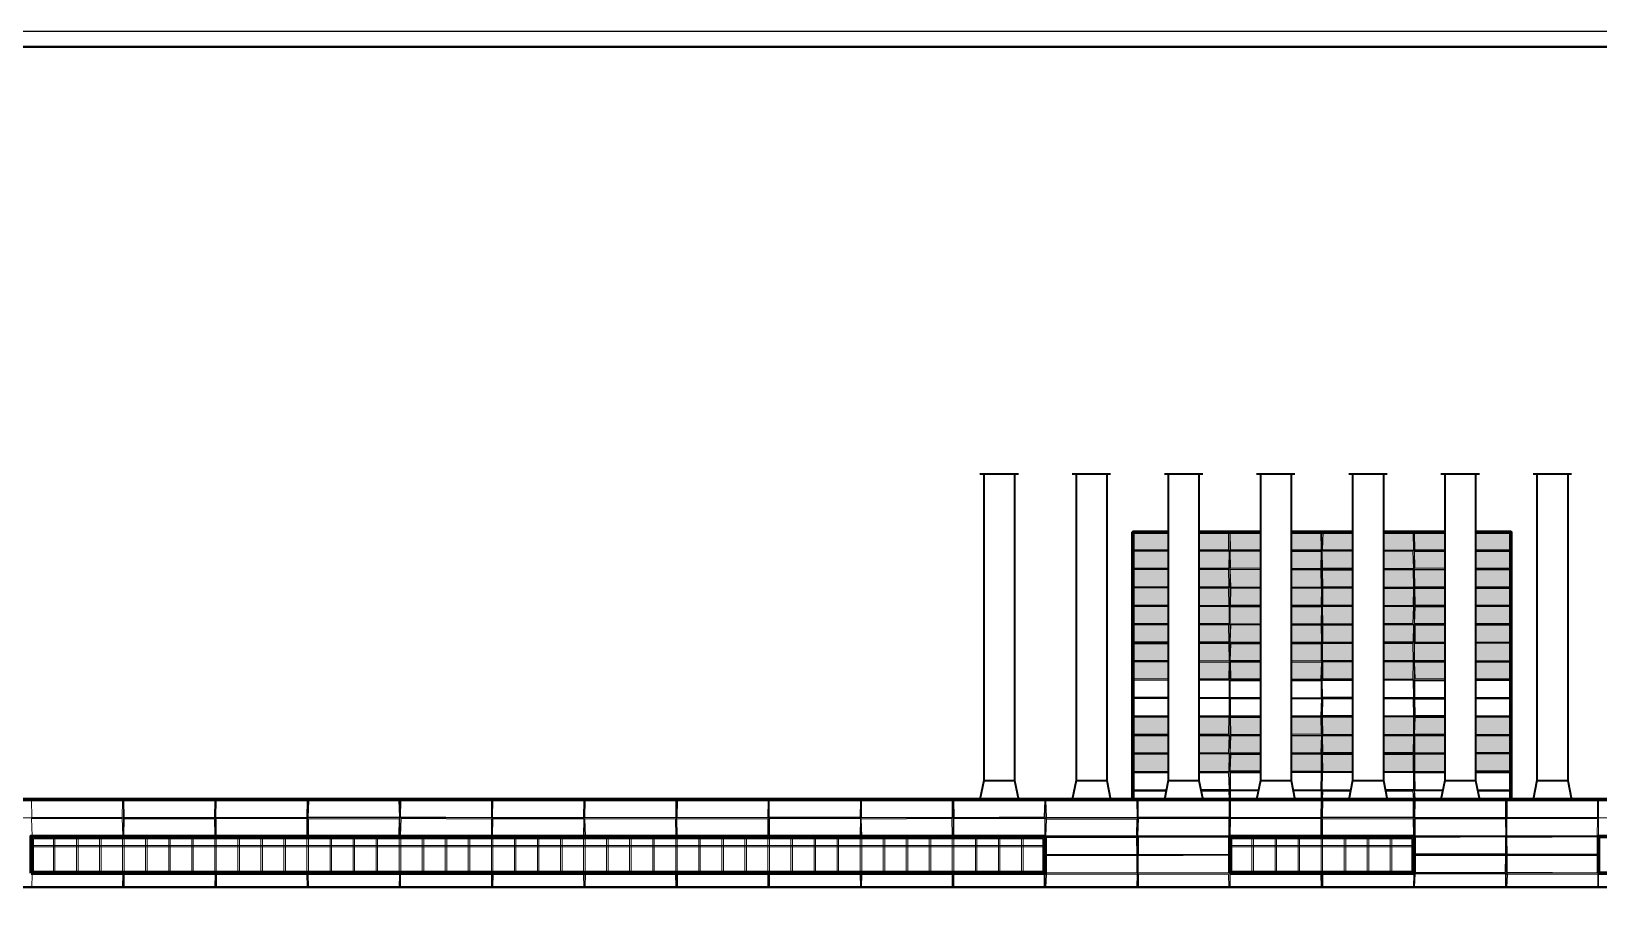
# Model space of a CAD drawing. Extents: x -50000 to 1632000, y -47600 to 308800.
# Drawn here: x 1024013 to 1126013, y 252350 to 308800 of the extents above; entities that cross this region are included whole.
import ezdxf

# ---------------------------------------------------------------- set-up
doc = ezdxf.new("R2010")
doc.units = 0
doc.header["$MEASUREMENT"] = 0
doc.layers.get('Defpoints').update_dxf_attribs({"color": 6})
doc.layers.add('1', color=7, linetype='Continuous')

msp = doc.modelspace()

# ---------------------------------------------------------------- hatches: boundary and pattern name
at = {"layer": '1', "linetype": 'Continuous'}
h = msp.add_hatch(color=251, dxfattribs=at)
h.dxf.hatch_style = 1
h.paths.add_polyline_path([(1098000, 276153.4), (1095753.1, 276159.1), (1095760.9, 275043.1), (1098000, 275050.5)])
h.paths.add_polyline_path([(1098000, 274971.3), (1095725.5, 274970.7), (1095772, 273862), (1098000, 273865.2)])
h.paths.add_polyline_path([(1098000, 273766.5), (1095755.8, 273767.1), (1095762.7, 272653.8), (1098000, 272652.1)])
h.paths.add_polyline_path([(1098000, 272564.9), (1095756.6, 272574.7), (1095738.3, 271449.1), (1098000, 271443)])
h.paths.add_polyline_path([(1098000, 271360.8), (1095753.5, 271354.2), (1095773.5, 270269.5), (1098000, 270267.6)])
h.paths.add_polyline_path([(1098000, 270172), (1095771, 270173.2), (1095758.9, 269055.5), (1098000, 269058.8)])
h.paths.add_polyline_path([(1098000, 268937.3), (1095741.1, 268931.6), (1095772.7, 267865.2), (1098000, 267855.1)])
h.paths.add_polyline_path([(1098000, 267753.9), (1095737.9, 267768), (1095762.6, 266670), (1098000, 266662.2)])
h.paths.add_polyline_path([(1098000, 264152.8), (1095746.6, 264145.9), (1095772.2, 263059.2), (1098000, 263056.1)])
h.paths.add_polyline_path([(1098000, 262956), (1095752.8, 262955.6), (1095773.7, 261847.3), (1098000, 261843.1)])
h.paths.add_polyline_path([(1098000, 261756.6), (1095754, 261749.1), (1095757.2, 260630.3), (1098000, 260633.8)])
h.paths.add_polyline_path([(1101929, 276143.4), (1100000, 276148.3), (1100000, 275057.2), (1101926.7, 275063.6)])
h.paths.add_polyline_path([(1101973.8, 274972.2), (1100000, 274971.8), (1100000, 273868), (1101945.8, 273870.8)])
h.paths.add_polyline_path([(1101929.6, 273765.4), (1100000, 273765.9), (1100000, 272650.5), (1101949, 272649)])
h.paths.add_polyline_path([(1101928.6, 272547.7), (1100000, 272556.1), (1100000, 271437.5), (1101943.1, 271432.2)])
h.paths.add_polyline_path([(1101963.9, 271372.6), (1100000, 271366.8), (1100000, 270265.8), (1101958.4, 270264.1)])
h.paths.add_polyline_path([(1101928.7, 270169.9), (1100000, 270171), (1100000, 269061.7), (1101937.5, 269064.5)])
h.paths.add_polyline_path([(1101934.6, 268947.3), (1100000, 268942.4), (1100000, 267846), (1101966.1, 267837)])
h.paths.add_polyline_path([(1101972.3, 267729.2), (1100000, 267741.5), (1100000, 266655.1), (1101939.4, 266648.3)])
h.paths.add_polyline_path([(1101954.5, 264164.8), (1100000, 264158.9), (1100000, 263053.2), (1101925.4, 263050.5)])
h.paths.add_polyline_path([(1101974.8, 262956.7), (1100000, 262956.4), (1100000, 261839.4), (1101928.2, 261835.8)])
h.paths.add_polyline_path([(1101968.3, 261769.9), (1100000, 261763.3), (1100000, 260636.9), (1101952.5, 260640)])
h.paths.add_polyline_path([(1104000, 276165.1), (1102037.8, 276162.3), (1102052.9, 275043), (1104000, 275050.8)])
h.paths.add_polyline_path([(1104000, 274957.5), (1102028.3, 274959.2), (1102058.6, 273873.2), (1104000, 273860.8)])
h.paths.add_polyline_path([(1104000, 273763), (1102040.7, 273769.3), (1102067.5, 272629.4), (1104000, 272629.6)])
h.paths.add_polyline_path([(1104000, 272553.1), (1102070.2, 272553.8), (1102053.6, 271457.9), (1104000, 271460.2)])
h.paths.add_polyline_path([(1104000, 271340.4), (1102037.4, 271339.8), (1102040.6, 270272.2), (1104000, 270261.3)])
h.paths.add_polyline_path([(1104000, 270158.7), (1102072.3, 270167.8), (1102027.6, 269036.7), (1104000, 269036.6)])
h.paths.add_polyline_path([(1104000, 268932.4), (1102066.7, 268935), (1102034.5, 267857.2), (1104000, 267849.5)])
h.paths.add_polyline_path([(1104000, 267734.8), (1102059.2, 267736.7), (1102069, 266663.5), (1104000, 266652.5)])
h.paths.add_polyline_path([(1104000, 264147.5), (1102052.9, 264138.4), (1102072.6, 263034), (1104000, 263044.8)])
h.paths.add_polyline_path([(1104000, 262943.3), (1102066.3, 262936), (1102028.1, 261839.6), (1104000, 261841.5)])
h.paths.add_polyline_path([(1104000, 261737.5), (1102070.2, 261726), (1102025.8, 260666.1), (1104000, 260663.4)])
h.paths.add_polyline_path([(1107931.6, 276170.8), (1106000, 276168), (1106000, 275058.9), (1107947.3, 275066.7)])
h.paths.add_polyline_path([(1107964.5, 274954.1), (1106000, 274955.8), (1106000, 273847.9), (1107929.2, 273835.6)])
h.paths.add_polyline_path([(1107940.3, 273750.4), (1106000, 273756.6), (1106000, 272629.8), (1107962.9, 272630)])
h.paths.add_polyline_path([(1107967.6, 272551.6), (1106000, 272552.3), (1106000, 271462.6), (1107943.2, 271465)])
h.paths.add_polyline_path([(1107966.7, 271341.7), (1106000, 271341.1), (1106000, 270250.1), (1107953.3, 270239.3)])
h.paths.add_polyline_path([(1107959.3, 270140.2), (1106000, 270149.4), (1106000, 269036.5), (1107972.2, 269036.4)])
h.paths.add_polyline_path([(1107956.1, 268927.2), (1106000, 268929.8), (1106000, 267841.7), (1107960.3, 267834.1)])
h.paths.add_polyline_path([(1107970.9, 267730.8), (1106000, 267732.8), (1106000, 266641.1), (1107928.4, 266630.2)])
h.paths.add_polyline_path([(1107940.2, 264165.9), (1106000, 264156.8), (1106000, 263056.1), (1107956.5, 263067.1)])
h.paths.add_polyline_path([(1107965.1, 262958.2), (1106000, 262950.8), (1106000, 261843.4), (1107926.5, 261845.3)])
h.paths.add_polyline_path([(1107949.1, 261761.2), (1106000, 261749.5), (1106000, 260660.7), (1107950.5, 260658)])
h.paths.add_polyline_path([(1110000, 276165.9), (1108074.5, 276172.1), (1108029.8, 275054.8), (1110000, 275050.3)])
h.paths.add_polyline_path([(1110000, 274944.1), (1108028.3, 274930.3), (1108040, 273869.2), (1110000, 273859.3)])
h.paths.add_polyline_path([(1110000, 273739), (1108046.6, 273728.4), (1108058.3, 272644.8), (1110000, 272641.3)])
h.paths.add_polyline_path([(1110000, 272545.7), (1108066.2, 272550.8), (1108071.3, 271472.3), (1110000, 271461.3)])
h.paths.add_polyline_path([(1110000, 271363.7), (1108029.8, 271371.7), (1108065.9, 270237.3), (1110000, 270242.8)])
h.paths.add_polyline_path([(1110000, 270146.4), (1108058.4, 270137), (1108062, 269052.9), (1110000, 269055.3)])
h.paths.add_polyline_path([(1110000, 268965.9), (1108050.4, 268967.3), (1108043.3, 267861.8), (1110000, 267860.8)])
h.paths.add_polyline_path([(1110000, 267758.4), (1108071.3, 267758.8), (1108059.8, 266663.8), (1110000, 266651.8)])
h.paths.add_polyline_path([(1110000, 264158.5), (1108051.4, 264150.9), (1108059.9, 263042.1), (1110000, 263040.9)])
h.paths.add_polyline_path([(1110000, 262952), (1108034.4, 262957.3), (1108071.3, 261869.2), (1110000, 261870.4)])
h.paths.add_polyline_path([(1110000, 261740.2), (1108039.7, 261741.2), (1108062.7, 260626.9), (1110000, 260626.8)])
h.paths.add_polyline_path([(1113943.8, 276153.1), (1112000, 276159.4), (1112000, 275045.8), (1113964.5, 275041.3)])
h.paths.add_polyline_path([(1113925.2, 274971.6), (1112000, 274958.1), (1112000, 273849.2), (1113954.1, 273839.4)])
h.paths.add_polyline_path([(1113942.7, 273760.5), (1112000, 273749.9), (1112000, 272637.7), (1113966.9, 272634.1)])
h.paths.add_polyline_path([(1113973.4, 272535), (1112000, 272540.3), (1112000, 271449.9), (1113937.2, 271438.8)])
h.paths.add_polyline_path([(1113963.1, 271347.4), (1112000, 271355.5), (1112000, 270248.5), (1113929.6, 270254.1)])
h.paths.add_polyline_path([(1113964.9, 270165.7), (1112000, 270156.2), (1112000, 269057.9), (1113931.7, 269060.3)])
h.paths.add_polyline_path([(1113927.4, 268963), (1112000, 268964.4), (1112000, 267859.8), (1113930.8, 267858.8)])
h.paths.add_polyline_path([(1113943.5, 267757.5), (1112000, 267758), (1112000, 266639.5), (1113928.1, 266627.6)])
h.paths.add_polyline_path([(1113959.3, 264174.1), (1112000, 264166.4), (1112000, 263039.7), (1113967.1, 263038.5)])
h.paths.add_polyline_path([(1113961.1, 262941.2), (1112000, 262946.5), (1112000, 261871.6), (1113937.5, 261872.9)])
h.paths.add_polyline_path([(1113944.9, 261738.2), (1112000, 261739.2), (1112000, 260626.6), (1113932.2, 260626.4)])
h.paths.add_polyline_path([(1116000, 276145.9), (1114026, 276142), (1114044.9, 275046.1), (1116000, 275050.9)])
h.paths.add_polyline_path([(1116000, 274950.1), (1114027.6, 274955.1), (1114057.9, 273874.7), (1116000, 273868.4)])
h.paths.add_polyline_path([(1116000, 273752), (1114037.9, 273749.5), (1114054.6, 272647.9), (1116000, 272649.7)])
h.paths.add_polyline_path([(1116000, 272539.5), (1114056.9, 272543), (1114070.9, 271463.7), (1116000, 271457)])
h.paths.add_polyline_path([(1116000, 271350), (1114063.3, 271345.8), (1114025.5, 270256.5), (1116000, 270256.5)])
h.paths.add_polyline_path([(1116000, 270142.8), (1114070.8, 270135.5), (1114069.2, 269038.9), (1116000, 269042.9)])
h.paths.add_polyline_path([(1116000, 268964.7), (1114031.7, 268960.8), (1114026.9, 267869.7), (1116000, 267855.6)])
h.paths.add_polyline_path([(1116000, 267739.8), (1114033.1, 267733.9), (1114063.2, 266669.1), (1116000, 266665.2)])
h.paths.add_polyline_path([(1116000, 264137.4), (1114071.9, 264130.7), (1114033.2, 263059.6), (1116000, 263049.9)])
h.paths.add_polyline_path([(1116000, 262941.1), (1114046.8, 262942.7), (1114041.5, 261835.6), (1116000, 261846.2)])
h.paths.add_polyline_path([(1116000, 261746.8), (1114057.1, 261734.6), (1114041.5, 260633.2), (1116000, 260646.2)])
h.paths.add_polyline_path([(1120271.1, 276154.3), (1118000, 276149.8), (1118000, 275055.9), (1120228.5, 275061.4)])
h.paths.add_polyline_path([(1120273, 274939.1), (1118000, 274944.9), (1118000, 273861.8), (1120225.8, 273854.5)])
h.paths.add_polyline_path([(1120241.7, 273757.4), (1118000, 273754.5), (1118000, 272651.5), (1120253.5, 272653.6)])
h.paths.add_polyline_path([(1120265.4, 272531.6), (1118000, 272535.8), (1118000, 271450), (1120241.8, 271442.2)])
h.paths.add_polyline_path([(1120242.2, 271359.2), (1118000, 271354.3), (1118000, 270256.4), (1120274.9, 270256.4)])
h.paths.add_polyline_path([(1120262.1, 270158.9), (1118000, 270150.3), (1118000, 269047), (1120257, 269051.7)])
h.paths.add_polyline_path([(1120241.3, 268973), (1118000, 268968.6), (1118000, 267841.4), (1120260.7, 267825.3)])
h.paths.add_polyline_path([(1120227.9, 267752.6), (1118000, 267745.8), (1118000, 266661.3), (1120258.5, 266656.8)])
h.paths.add_polyline_path([(1120229.8, 264152.3), (1118000, 264144.5), (1118000, 263040), (1120272.4, 263028.8)])
h.paths.add_polyline_path([(1120240.4, 262937.8), (1118000, 262939.6), (1118000, 261857.1), (1120237.7, 261869.2)])
h.paths.add_polyline_path([(1120248.5, 261773.5), (1118000, 261759.4), (1118000, 260659.5), (1120252, 260674.5)])

# ---------------------------------------------------------------- linework, layer by layer
at = {"layer": '1', "linetype": 'Continuous', "lineweight": 35}
for p, q in [((1085750, 280000), (1088250, 280000)), ((1086000, 279999.9), (1086000, 260050)), ((1088000, 279999.9), (1088000, 260050)), ((1091750, 280000), (1094250, 280000)), ((1092000, 279999.9), (1092000, 260050)), ((1094000, 279999.9), (1094000, 260050)), ((1097750, 280000), (1100250, 280000)), ((1098000, 279999.9), (1098000, 260050)), ((1100000, 279999.9), (1100000, 260050)), ((1103750, 280000), (1106250, 280000)), ((1104000, 279999.9), (1104000, 260050)), ((1106000, 279999.9), (1106000, 260050)), ((1109750, 280000), (1112250, 280000)), ((1110000, 279999.9), (1110000, 260050)), ((1112000, 279999.9), (1112000, 260050)), ((1115750, 280000), (1118250, 280000)), ((1116000, 279999.9), (1116000, 260050)), ((1118000, 279999.9), (1118000, 260050)), ((1121750, 280000), (1124250, 280000)), ((1122000, 279999.9), (1122000, 260050)), ((1124000, 279999.9), (1124000, 260050)), ((1086000, 260050), (1085750.1, 258800.1)), ((1088000, 260050), (1088249.9, 258800.1)), ((1092000, 260050), (1091750.1, 258800.1)), ((1094000, 260050), (1094249.9, 258800.1)), ((1098000, 260050), (1097750.1, 258800.1)), ((1100000, 260050), (1100249.9, 258800.1)), ((1104000, 260050), (1103750.1, 258800.1)), ((1106000, 260050), (1106249.9, 258800.1)), ((1110000, 260050), (1109750.1, 258800.1)), ((1112000, 260050), (1112249.9, 258800.1)), ((1116000, 260050), (1115750.1, 258800.1)), ((1118000, 260050), (1118249.9, 258800.1)), ((1122000, 260050), (1121750.1, 258800.1)), ((1124000, 260050), (1124249.9, 258800.1))]:
    msp.add_line(p, q, dxfattribs=at)
at = {"layer": '1', "color": 8, "linetype": 'Continuous', "lineweight": 13}
for p, q in [((1095700, 276200), (1095700, 258800)), ((1102000, 276200), (1102000, 256400)), ((1108000, 276200), (1108000, 256400)), ((1114000, 276200), (1114000, 256400)), ((1120300, 259400), (1120300, 276200)), ((1098000, 275000), (1095700, 275000)), ((1104000, 275000), (1100000, 275000)), ((1110000, 275000), (1106000, 275000)), ((1116000, 275000), (1112000, 275000)), ((1120300, 275000), (1118000, 275000)), ((1098000, 273800), (1095700, 273800)), ((1104000, 273800), (1100000, 273800)), ((1110000, 273800), (1106000, 273800)), ((1116000, 273800), (1112000, 273800)), ((1120300, 273800), (1118000, 273800)), ((1098000, 272600), (1095700, 272600)), ((1104000, 272600), (1100000, 272600)), ((1110000, 272600), (1106000, 272600)), ((1116000, 272600), (1112000, 272600)), ((1120300, 272600), (1118000, 272600)), ((1098000, 271400), (1095700, 271400)), ((1104000, 271400), (1100000, 271400)), ((1110000, 271400), (1106000, 271400)), ((1116000, 271400), (1112000, 271400)), ((1120300, 271400), (1118000, 271400)), ((1098000, 270200), (1095700, 270200)), ((1104000, 270200), (1100000, 270200)), ((1110000, 270200), (1106000, 270200)), ((1116000, 270200), (1112000, 270200)), ((1120300, 270200), (1118000, 270200)), ((1098000, 269000), (1095700, 269000)), ((1104000, 269000), (1100000, 269000)), ((1110000, 269000), (1106000, 269000)), ((1116000, 269000), (1112000, 269000)), ((1120300, 269000), (1118000, 269000)), ((1098000, 267800), (1095700, 267800)), ((1104000, 267800), (1100000, 267800)), ((1110000, 267800), (1106000, 267800)), ((1116000, 267800), (1112000, 267800)), ((1120300, 267800), (1118000, 267800)), ((1098000, 266600), (1095700, 266600)), ((1104000, 266600), (1100000, 266600)), ((1110000, 266600), (1106000, 266600)), ((1116000, 266600), (1112000, 266600)), ((1120300, 266600), (1118000, 266600)), ((1098000, 265400), (1095700, 265400)), ((1104000, 265400), (1100000, 265400)), ((1110000, 265400), (1106000, 265400)), ((1116000, 265400), (1112000, 265400)), ((1120300, 265400), (1118000, 265400)), ((1098000, 264200), (1095700, 264200)), ((1104000, 264200), (1100000, 264200)), ((1110000, 264200), (1106000, 264200)), ((1116000, 264200), (1112000, 264200)), ((1120300, 264200), (1118000, 264200)), ((1098000, 263000), (1095700, 263000)), ((1104000, 263000), (1100000, 263000)), ((1110000, 263000), (1106000, 263000)), ((1116000, 263000), (1112000, 263000)), ((1120300, 263000), (1118000, 263000)), ((1098000, 261800), (1095700, 261800)), ((1104000, 261800), (1100000, 261800)), ((1110000, 261800), (1106000, 261800)), ((1116000, 261800), (1112000, 261800)), ((1120300, 261800), (1118000, 261800)), ((1098000, 260600), (1095700, 260600)), ((1104000, 260600), (1100000, 260600)), ((1110000, 260600), (1106000, 260600)), ((1116000, 260600), (1112000, 260600)), ((1120300, 260600), (1118000, 260600)), ((1097870, 259400), (1095700, 259400)), ((1103870, 259400), (1100130, 259400)), ((1109870, 259400), (1106130, 259400)), ((1115870, 259400), (1112130, 259400)), ((1120300, 259400), (1118130, 259400)), ((1240300, 258800), (838000, 258800)), ((1030000, 258800), (1030000, 256400)), ((1036000, 258800), (1036000, 256400)), ((1042000, 258800), (1042000, 256400)), ((1048000, 258800), (1048000, 256400)), ((1054000, 258800), (1054000, 256400)), ((1060000, 258800), (1060000, 256400)), ((1066000, 258800), (1066000, 256400)), ((1072000, 258800), (1072000, 256400)), ((1078000, 258800), (1078000, 256400)), ((1084000, 258800), (1084000, 256400)), ((1090000, 258800), (1090000, 256400)), ((1096000, 258800), (1096000, 253100)), ((1120000, 258800), (1120000, 253100)), ((1126000, 258800), (1126000, 256400)), ((1240300, 257600), (838000, 257600)), ((1090000, 256400), (1102000, 256400)), ((1126000, 256400), (1114000, 256400)), ((1102000, 255200), (1090000, 255200)), ((1126000, 255200), (1114000, 255200)), ((1030000, 254000), (1030000, 253100)), ((1036000, 254000), (1036000, 253100)), ((1042000, 254000), (1042000, 253100)), ((1048000, 254000), (1048000, 253100)), ((1054000, 253100), (1054000, 254000)), ((1060000, 254000), (1060000, 253100)), ((1066000, 254000), (1066000, 253100)), ((1072000, 254000), (1072000, 253100)), ((1078000, 254000), (1078000, 253100)), ((1084000, 254000), (1084000, 253100)), ((1090000, 254000), (1090000, 253100)), ((1102000, 254000), (1090000, 254000)), ((1102000, 254000), (1102000, 253100)), ((1108000, 254000), (1108000, 253100)), ((1114000, 254000), (1114000, 253100)), ((1126000, 254000), (1114000, 254000)), ((1126000, 254000), (1126000, 253100))]:
    msp.add_line(p, q, dxfattribs=at)
at = {"layer": '1', "color": 7, "linetype": 'Continuous', "lineweight": 9}
for p, q in [((1095753.1, 276159.1), (1098000, 276153.4)), ((1095760.9, 275043.1), (1095753.1, 276159.1)), ((1100000, 276148.3), (1101929, 276143.4)), ((1101926.7, 275063.6), (1101929, 276143.4)), ((1102037.8, 276162.3), (1104000, 276165.1)), ((1102052.9, 275043), (1102037.8, 276162.3)), ((1106000, 276168), (1107931.6, 276170.8)), ((1107947.3, 275066.7), (1107931.6, 276170.8)), ((1108029.8, 275054.8), (1108074.5, 276172.1)), ((1108074.5, 276172.1), (1110000, 276165.9)), ((1112000, 276159.4), (1113943.8, 276153.1)), ((1113964.5, 275041.3), (1113943.8, 276153.1)), ((1114026, 276142), (1116000, 276145.9)), ((1114044.9, 275046.1), (1114026, 276142)), ((1118000, 276149.8), (1120271.1, 276154.3)), ((1120228.5, 275061.4), (1120271.1, 276154.3)), ((1095725.5, 274970.7), (1098000, 274971.3)), ((1095772, 273862), (1095725.5, 274970.7)), ((1095760.9, 275043.1), (1098000, 275050.5)), ((1100000, 275057.2), (1101926.7, 275063.6)), ((1100000, 274971.8), (1101973.8, 274972.2)), ((1101945.8, 273870.8), (1101973.8, 274972.2)), ((1102028.3, 274959.2), (1104000, 274957.5)), ((1102058.6, 273873.2), (1102028.3, 274959.2)), ((1102052.9, 275043), (1104000, 275050.8)), ((1106000, 275058.9), (1107947.3, 275066.7)), ((1106000, 274955.8), (1107964.5, 274954.1)), ((1107929.2, 273835.6), (1107964.5, 274954.1)), ((1108028.3, 274930.3), (1110000, 274944.1)), ((1108040, 273869.2), (1108028.3, 274930.3)), ((1108029.8, 275054.8), (1110000, 275050.3)), ((1112000, 275045.8), (1113964.5, 275041.3)), ((1112000, 274958.1), (1113925.2, 274971.6)), ((1113954.1, 273839.4), (1113925.2, 274971.6)), ((1114027.6, 274955.1), (1116000, 274950.1)), ((1114057.9, 273874.7), (1114027.6, 274955.1)), ((1114044.9, 275046.1), (1116000, 275050.9)), ((1118000, 275055.9), (1120228.5, 275061.4)), ((1118000, 274944.9), (1120273, 274939.1)), ((1120225.8, 273854.5), (1120273, 274939.1)), ((1095755.8, 273767.1), (1098000, 273766.5)), ((1095762.7, 272653.8), (1095755.8, 273767.1)), ((1095772, 273862), (1098000, 273865.2)), ((1100000, 273868), (1101945.8, 273870.8)), ((1100000, 273765.9), (1101929.6, 273765.4)), ((1101949, 272649), (1101929.6, 273765.4)), ((1102040.7, 273769.3), (1104000, 273763)), ((1102067.5, 272629.4), (1102040.7, 273769.3)), ((1102058.6, 273873.2), (1104000, 273860.8)), ((1106000, 273847.9), (1107929.2, 273835.6)), ((1106000, 273756.6), (1107940.3, 273750.4)), ((1107962.9, 272630), (1107940.3, 273750.4)), ((1108040, 273869.2), (1110000, 273859.3)), ((1108046.6, 273728.4), (1110000, 273739)), ((1108058.3, 272644.8), (1108046.6, 273728.4)), ((1112000, 273849.2), (1113954.1, 273839.4)), ((1112000, 273749.9), (1113942.7, 273760.5)), ((1113966.9, 272634.1), (1113942.7, 273760.5)), ((1114037.9, 273749.5), (1116000, 273752)), ((1114054.6, 272647.9), (1114037.9, 273749.5)), ((1114057.9, 273874.7), (1116000, 273868.4)), ((1118000, 273861.8), (1120225.8, 273854.5)), ((1118000, 273754.5), (1120241.7, 273757.4)), ((1120253.5, 272653.6), (1120241.7, 273757.4)), ((1095738.3, 271449.1), (1095756.6, 272574.7)), ((1095756.6, 272574.7), (1098000, 272564.9)), ((1095762.7, 272653.8), (1098000, 272652.1)), ((1100000, 272650.5), (1101949, 272649)), ((1100000, 272556.1), (1101928.6, 272547.7)), ((1101943.1, 271432.2), (1101928.6, 272547.7)), ((1102053.6, 271457.9), (1102070.2, 272553.8)), ((1102067.5, 272629.4), (1104000, 272629.6)), ((1102070.2, 272553.8), (1104000, 272553.1)), ((1106000, 272629.8), (1107962.9, 272630)), ((1106000, 272552.3), (1107967.6, 272551.6)), ((1107943.2, 271465), (1107967.6, 272551.6)), ((1108058.3, 272644.8), (1110000, 272641.3)), ((1108066.2, 272550.8), (1110000, 272545.7)), ((1108071.3, 271472.3), (1108066.2, 272550.8)), ((1112000, 272637.7), (1113966.9, 272634.1)), ((1112000, 272540.3), (1113973.4, 272535)), ((1113937.2, 271438.8), (1113973.4, 272535)), ((1114054.6, 272647.9), (1116000, 272649.7)), ((1114056.9, 272543), (1116000, 272539.5)), ((1114070.9, 271463.7), (1114056.9, 272543)), ((1118000, 272651.5), (1120253.5, 272653.6)), ((1118000, 272535.8), (1120265.4, 272531.6)), ((1120241.8, 271442.2), (1120265.4, 272531.6)), ((1095738.3, 271449.1), (1098000, 271443)), ((1095753.5, 271354.2), (1098000, 271360.8)), ((1095773.5, 270269.5), (1095753.5, 271354.2)), ((1100000, 271437.5), (1101943.1, 271432.2)), ((1100000, 271366.8), (1101963.9, 271372.6)), ((1101958.4, 270264.1), (1101963.9, 271372.6)), ((1102037.4, 271339.8), (1104000, 271340.4)), ((1102040.6, 270272.2), (1102037.4, 271339.8)), ((1102053.6, 271457.9), (1104000, 271460.2)), ((1106000, 271462.6), (1107943.2, 271465)), ((1106000, 271341.1), (1107966.7, 271341.7)), ((1107953.3, 270239.3), (1107966.7, 271341.7)), ((1108029.8, 271371.7), (1110000, 271363.7)), ((1108065.9, 270237.3), (1108029.8, 271371.7)), ((1108071.3, 271472.3), (1110000, 271461.3)), ((1112000, 271449.9), (1113937.2, 271438.8)), ((1112000, 271355.5), (1113963.1, 271347.4)), ((1113929.6, 270254.1), (1113963.1, 271347.4)), ((1114025.5, 270256.5), (1114063.3, 271345.8)), ((1114063.3, 271345.8), (1116000, 271350)), ((1114070.9, 271463.7), (1116000, 271457)), ((1118000, 271450), (1120241.8, 271442.2)), ((1118000, 271354.3), (1120242.2, 271359.2)), ((1120274.9, 270256.4), (1120242.2, 271359.2)), ((1095758.9, 269055.5), (1095771, 270173.2)), ((1095771, 270173.2), (1098000, 270172)), ((1095773.5, 270269.5), (1098000, 270267.6)), ((1100000, 270265.8), (1101958.4, 270264.1)), ((1100000, 270171), (1101928.7, 270169.9)), ((1101937.5, 269064.5), (1101928.7, 270169.9)), ((1102027.6, 269036.7), (1102072.3, 270167.8)), ((1102040.6, 270272.2), (1104000, 270261.3)), ((1102072.3, 270167.8), (1104000, 270158.7)), ((1106000, 270250.1), (1107953.3, 270239.3)), ((1106000, 270149.4), (1107959.3, 270140.2)), ((1107972.2, 269036.4), (1107959.3, 270140.2)), ((1108058.4, 270137), (1110000, 270146.4)), ((1108062, 269052.9), (1108058.4, 270137)), ((1108065.9, 270237.3), (1110000, 270242.8)), ((1112000, 270248.5), (1113929.6, 270254.1)), ((1112000, 270156.2), (1113964.9, 270165.7)), ((1113931.7, 269060.3), (1113964.9, 270165.7)), ((1114025.5, 270256.5), (1116000, 270256.5)), ((1114069.2, 269038.9), (1114070.8, 270135.5)), ((1114070.8, 270135.5), (1116000, 270142.8)), ((1118000, 270256.4), (1120274.9, 270256.4)), ((1118000, 270150.3), (1120262.1, 270158.9)), ((1120257, 269051.7), (1120262.1, 270158.9)), ((1095741.1, 268931.6), (1098000, 268937.3)), ((1095772.7, 267865.2), (1095741.1, 268931.6)), ((1095758.9, 269055.5), (1098000, 269058.8)), ((1100000, 269061.7), (1101937.5, 269064.5)), ((1100000, 268942.4), (1101934.6, 268947.3)), ((1101966.1, 267837), (1101934.6, 268947.3)), ((1102027.6, 269036.7), (1104000, 269036.6)), ((1102034.5, 267857.2), (1102066.7, 268935)), ((1102066.7, 268935), (1104000, 268932.4)), ((1106000, 269036.5), (1107972.2, 269036.4)), ((1106000, 268929.8), (1107956.1, 268927.2)), ((1107960.3, 267834.1), (1107956.1, 268927.2)), ((1108043.3, 267861.8), (1108050.4, 268967.3)), ((1108050.4, 268967.3), (1110000, 268965.9)), ((1108062, 269052.9), (1110000, 269055.3)), ((1112000, 269057.9), (1113931.7, 269060.3)), ((1112000, 268964.4), (1113927.4, 268963)), ((1113930.8, 267858.8), (1113927.4, 268963)), ((1114026.9, 267869.7), (1114031.7, 268960.8)), ((1114031.7, 268960.8), (1116000, 268964.7)), ((1114069.2, 269038.9), (1116000, 269042.9)), ((1118000, 269047), (1120257, 269051.7)), ((1118000, 268968.6), (1120241.3, 268973)), ((1120260.7, 267825.3), (1120241.3, 268973)), ((1095737.9, 267768), (1098000, 267753.9)), ((1095762.6, 266670), (1095737.9, 267768)), ((1095772.7, 267865.2), (1098000, 267855.1)), ((1100000, 267846), (1101966.1, 267837)), ((1100000, 267741.5), (1101972.3, 267729.2)), ((1101939.4, 266648.3), (1101972.3, 267729.2)), ((1102034.5, 267857.2), (1104000, 267849.5)), ((1102059.2, 267736.7), (1104000, 267734.8)), ((1102069, 266663.5), (1102059.2, 267736.7)), ((1106000, 267841.7), (1107960.3, 267834.1)), ((1106000, 267732.8), (1107970.9, 267730.8)), ((1107928.4, 266630.2), (1107970.9, 267730.8)), ((1108043.3, 267861.8), (1110000, 267860.8)), ((1108059.8, 266663.8), (1108071.3, 267758.8)), ((1108071.3, 267758.8), (1110000, 267758.4)), ((1112000, 267859.8), (1113930.8, 267858.8)), ((1112000, 267758), (1113943.5, 267757.5)), ((1113928.1, 266627.6), (1113943.5, 267757.5)), ((1114026.9, 267869.7), (1116000, 267855.6)), ((1114033.1, 267733.9), (1116000, 267739.8)), ((1114063.2, 266669.1), (1114033.1, 267733.9)), ((1118000, 267841.4), (1120260.7, 267825.3)), ((1118000, 267745.8), (1120227.9, 267752.6)), ((1120258.5, 266656.8), (1120227.9, 267752.6)), ((1095762.6, 266670), (1098000, 266662.2)), ((1100000, 266655.1), (1101939.4, 266648.3)), ((1102069, 266663.5), (1104000, 266652.5)), ((1106000, 266641.1), (1107928.4, 266630.2)), ((1108059.8, 266663.8), (1110000, 266651.8)), ((1112000, 266639.5), (1113928.1, 266627.6)), ((1114063.2, 266669.1), (1116000, 266665.2)), ((1118000, 266661.3), (1120258.5, 266656.8)), ((1095746.6, 264145.9), (1098000, 264152.8)), ((1095772.2, 263059.2), (1095746.6, 264145.9)), ((1100000, 264158.9), (1101954.5, 264164.8)), ((1101925.4, 263050.5), (1101954.5, 264164.8)), ((1102052.9, 264138.4), (1104000, 264147.5)), ((1102072.6, 263034), (1102052.9, 264138.4)), ((1106000, 264156.8), (1107940.2, 264165.9)), ((1107956.5, 263067.1), (1107940.2, 264165.9)), ((1108051.4, 264150.9), (1110000, 264158.5)), ((1108059.9, 263042.1), (1108051.4, 264150.9)), ((1112000, 264166.4), (1113959.3, 264174.1)), ((1113967.1, 263038.5), (1113959.3, 264174.1)), ((1114033.2, 263059.6), (1114071.9, 264130.7)), ((1114071.9, 264130.7), (1116000, 264137.4)), ((1118000, 264144.5), (1120229.8, 264152.3)), ((1120272.4, 263028.8), (1120229.8, 264152.3)), ((1095752.8, 262955.6), (1098000, 262956)), ((1095773.7, 261847.3), (1095752.8, 262955.6)), ((1095772.2, 263059.2), (1098000, 263056.1)), ((1100000, 263053.2), (1101925.4, 263050.5)), ((1100000, 262956.4), (1101974.8, 262956.7)), ((1101928.2, 261835.8), (1101974.8, 262956.7)), ((1102028.1, 261839.6), (1102066.3, 262936)), ((1102066.3, 262936), (1104000, 262943.3)), ((1102072.6, 263034), (1104000, 263044.8)), ((1106000, 263056.1), (1107956.5, 263067.1)), ((1106000, 262950.8), (1107965.1, 262958.2)), ((1107926.5, 261845.3), (1107965.1, 262958.2)), ((1108034.4, 262957.3), (1110000, 262952)), ((1108071.3, 261869.2), (1108034.4, 262957.3)), ((1108059.9, 263042.1), (1110000, 263040.9)), ((1112000, 263039.7), (1113967.1, 263038.5)), ((1112000, 262946.5), (1113961.1, 262941.2)), ((1113937.5, 261872.9), (1113961.1, 262941.2)), ((1114033.2, 263059.6), (1116000, 263049.9)), ((1114041.5, 261835.6), (1114046.8, 262942.7)), ((1114046.8, 262942.7), (1116000, 262941.1)), ((1118000, 263040), (1120272.4, 263028.8)), ((1118000, 262939.6), (1120240.4, 262937.8)), ((1120237.7, 261869.2), (1120240.4, 262937.8)), ((1095754, 261749.1), (1098000, 261756.6)), ((1095757.2, 260630.3), (1095754, 261749.1)), ((1095773.7, 261847.3), (1098000, 261843.1)), ((1100000, 261839.4), (1101928.2, 261835.8)), ((1100000, 261763.3), (1101968.3, 261769.9)), ((1101952.5, 260640), (1101968.3, 261769.9)), ((1102025.8, 260666.1), (1102070.2, 261726)), ((1102028.1, 261839.6), (1104000, 261841.5)), ((1102070.2, 261726), (1104000, 261737.5)), ((1106000, 261843.4), (1107926.5, 261845.3)), ((1106000, 261749.5), (1107949.1, 261761.2)), ((1107950.5, 260658), (1107949.1, 261761.2)), ((1108039.7, 261741.2), (1110000, 261740.2)), ((1108062.7, 260626.9), (1108039.7, 261741.2)), ((1108071.3, 261869.2), (1110000, 261870.4)), ((1112000, 261871.6), (1113937.5, 261872.9)), ((1112000, 261739.2), (1113944.9, 261738.2)), ((1113932.2, 260626.4), (1113944.9, 261738.2)), ((1114041.5, 261835.6), (1116000, 261846.2)), ((1114041.5, 260633.2), (1114057.1, 261734.6)), ((1114057.1, 261734.6), (1116000, 261746.8)), ((1118000, 261857.1), (1120237.7, 261869.2)), ((1118000, 261759.4), (1120248.5, 261773.5)), ((1120252, 260674.5), (1120248.5, 261773.5)), ((1095757.2, 260630.3), (1098000, 260633.8)), ((1100000, 260636.9), (1101952.5, 260640)), ((1102025.8, 260666.1), (1104000, 260663.4)), ((1106000, 260660.7), (1107950.5, 260658)), ((1108062.7, 260626.9), (1110000, 260626.8)), ((1112000, 260626.6), (1113932.2, 260626.4)), ((1114041.5, 260633.2), (1116000, 260646.2)), ((1118000, 260659.5), (1120252, 260674.5))]:
    msp.add_line(p, q, dxfattribs=at)
at = {"layer": '1', "color": 8, "linetype": 'Continuous', "lineweight": 9}
for p, q in [((1108000, 271400), (1108071.3, 271472.3)), ((1095700, 270200), (1095773.5, 270269.5)), ((1095755.8, 265459.6), (1095769.3, 266565)), ((1095769.3, 266565), (1098000, 266562.5)), ((1100000, 266560.3), (1101961.9, 266558)), ((1101965.9, 265448.9), (1101961.9, 266558)), ((1102032.9, 266529.6), (1104000, 266529.8)), ((1102037.9, 265447.5), (1102032.9, 266529.6)), ((1106000, 266530), (1107949.1, 266530.2)), ((1107961.3, 265427.1), (1107949.1, 266530.2)), ((1108027.9, 266544.4), (1110000, 266551.9)), ((1108042.2, 265466.1), (1108027.9, 266544.4)), ((1112000, 266559.6), (1113951.8, 266567.1)), ((1113972.2, 265449.6), (1113951.8, 266567.1)), ((1114040, 265437.3), (1114046.8, 266528.5)), ((1114046.8, 266528.5), (1116000, 266533.7)), ((1118000, 266538.9), (1120251.6, 266544.8)), ((1120248.2, 265434.6), (1120251.6, 266544.8)), ((1095732.9, 265366.6), (1098000, 265368.4)), ((1095749, 264241.4), (1095732.9, 265366.6)), ((1095755.8, 265459.6), (1098000, 265455.7)), ((1100000, 265452.3), (1101965.9, 265448.9)), ((1100000, 265370), (1101961.2, 265371.5)), ((1101967.1, 264261.7), (1101961.2, 265371.5)), ((1102037.9, 265447.5), (1104000, 265440.8)), ((1102057.6, 264266.9), (1102059.7, 265346.8)), ((1102059.7, 265346.8), (1104000, 265347.9)), ((1106000, 265433.9), (1107961.3, 265427.1)), ((1106000, 265349.1), (1107968.6, 265350.2)), ((1107928.2, 264245.7), (1107968.6, 265350.2)), ((1108036.6, 264274.2), (1108068.3, 265352.7)), ((1108042.2, 265466.1), (1110000, 265460.7)), ((1108068.3, 265352.7), (1110000, 265353.9)), ((1112000, 265455.1), (1113972.2, 265449.6)), ((1112000, 265355.2), (1113949.1, 265356.5)), ((1113952.3, 264259.5), (1113949.1, 265356.5)), ((1114040, 265437.3), (1116000, 265436.5)), ((1114057.2, 265336.7), (1116000, 265339.4)), ((1114073.1, 264272.4), (1114057.2, 265336.7)), ((1118000, 265435.6), (1120248.2, 265434.6)), ((1118000, 265342.2), (1120226.9, 265345.2)), ((1120250.6, 264259.3), (1120226.9, 265345.2)), ((1095749, 264241.4), (1098000, 264248.8)), ((1100000, 264255.3), (1101967.1, 264261.7)), ((1102057.6, 264266.9), (1104000, 264259.9)), ((1106000, 264252.7), (1107928.2, 264245.7)), ((1108036.6, 264274.2), (1110000, 264269.3)), ((1112000, 264264.3), (1113952.3, 264259.5)), ((1114000, 264200), (1114073.1, 264272.4)), ((1114073.1, 264272.4), (1116000, 264268.3)), ((1118000, 264264.1), (1120250.6, 264259.3)), ((1102000, 261800), (1102070.2, 261726)), ((1095747.4, 260533.1), (1098000, 260534.7)), ((1095768, 259470), (1095747.4, 260533.1)), ((1100000, 260536.2), (1101926.6, 260537.7)), ((1101971.8, 259444.3), (1101926.6, 260537.7)), ((1102042.7, 260538.3), (1104000, 260545.7)), ((1102049, 259435.1), (1102042.7, 260538.3)), ((1106000, 260553.3), (1107962.8, 260560.7)), ((1107939.8, 259441.6), (1107962.8, 260560.7)), ((1108025.8, 259434.6), (1108034.1, 260555.9)), ((1108034.1, 260555.9), (1110000, 260558.4)), ((1112000, 260560.8), (1113972, 260563.3)), ((1113957.2, 259462.3), (1113972, 260563.3)), ((1114043.6, 260545.6), (1116000, 260540.8)), ((1114063.4, 259447.1), (1114043.6, 260545.6)), ((1118000, 260535.8), (1120243.5, 260530.2)), ((1120266.8, 259428.2), (1120243.5, 260530.2)), ((1095734.3, 258845.5), (1095770.3, 259333.5)), ((1095768, 259470), (1097882.3, 259461.2)), ((1095770.3, 259333.5), (1097857.8, 259338.6)), ((1100119.6, 259452), (1101971.8, 259444.3)), ((1100141.1, 259344.3), (1101954.6, 259348.8)), ((1101966.3, 258840), (1101954.6, 259348.8)), ((1102045.7, 259367.6), (1103863.5, 259367.3)), ((1102052.7, 258839.7), (1102045.7, 259367.6)), ((1102049, 259435.1), (1103877.5, 259437.1)), ((1106122, 259439.6), (1107939.8, 259441.6)), ((1106136.6, 259367), (1107954.1, 259366.7)), ((1107956.8, 258846.2), (1107954.1, 259366.7)), ((1108025.8, 259434.6), (1109878.7, 259443.3)), ((1108047.9, 258873.6), (1108062.1, 259331.4)), ((1108062.1, 259331.4), (1109857.2, 259335.7)), ((1112119.2, 259453.8), (1113957.2, 259462.3)), ((1112141.7, 259341.3), (1113929.4, 259345.7)), ((1113963, 258831), (1113929.4, 259345.7)), ((1114037.2, 259368.4), (1115861.4, 259356.7)), ((1114068.2, 258860.8), (1114037.2, 259368.4)), ((1114063.4, 259447.1), (1115878.4, 259441.6)), ((1118123, 259434.7), (1120266.8, 259428.2)), ((1118141.5, 259342), (1120273.1, 259328.4)), ((1120226, 258865.4), (1120273.1, 259328.4)), ((1024028, 258748.1), (1029948.3, 258746.6)), ((1024052.6, 257664.2), (1024028, 258748.1)), ((1029927, 257635.5), (1029948.3, 258746.6)), ((1030025.7, 258727), (1035959.8, 258727.6)), ((1030048, 257641.5), (1030025.7, 258727)), ((1035938.1, 257644.2), (1035959.8, 258727.6)), ((1036028.4, 257644.6), (1036048.3, 258757.9)), ((1036048.3, 258757.9), (1041957.4, 258749.4)), ((1041930.6, 257634.6), (1041957.4, 258749.4)), ((1042033.2, 257655.3), (1042071.9, 258738.5)), ((1042071.9, 258738.5), (1047925, 258768.6)), ((1047964, 257674.2), (1047925, 258768.6)), ((1048027.5, 257673.5), (1048066.3, 258727.5)), ((1048066.3, 258727.5), (1053958.6, 258739.7)), ((1053969.4, 257639.8), (1053958.6, 258739.7)), ((1054027.1, 257658.5), (1054049.4, 258734.2)), ((1054049.4, 258734.2), (1059970.8, 258752.5)), ((1059944.8, 257632.5), (1059970.8, 258752.5)), ((1060026.9, 257651.3), (1060051.3, 258748.2)), ((1060051.3, 258748.2), (1065949.5, 258770.7)), ((1065952, 257642.8), (1065949.5, 258770.7)), ((1066041.4, 257628.3), (1066063.4, 258753.5)), ((1066063.4, 258753.5), (1071967.2, 258769.4)), ((1071951.2, 257629.4), (1071967.2, 258769.4)), ((1072032.5, 257644.8), (1072038.6, 258751.4)), ((1072038.6, 258751.4), (1077974.8, 258741.9)), ((1077958.4, 257654.6), (1077974.8, 258741.9)), ((1078031.5, 257642.8), (1078037.4, 258769.6)), ((1078037.4, 258769.6), (1083942.8, 258729.4)), ((1083947.5, 257639.2), (1083942.8, 258729.4)), ((1084038.4, 258751.9), (1089963.5, 258735.5)), ((1084065.8, 257636.6), (1084038.4, 258751.9)), ((1089933.4, 257673.7), (1089963.5, 258735.5)), ((1090033.5, 258735.9), (1095954.3, 258732.4)), ((1090070, 257627), (1090033.5, 258735.9)), ((1095734.3, 258845.5), (1097758.8, 258843.7)), ((1095972.7, 257626.5), (1095954.3, 258732.4)), ((1096033.7, 257655.9), (1096051.4, 258762)), ((1096051.4, 258762), (1101971.5, 258751.1)), ((1100241.6, 258841.5), (1101966.3, 258840)), ((1101969.2, 257657), (1101971.5, 258751.1)), ((1102046.1, 258765), (1107947.3, 258770.5)), ((1102047.1, 257638.6), (1102046.1, 258765)), ((1102052.7, 258839.7), (1103758.4, 258841.6)), ((1106241.1, 258844.4), (1107956.8, 258846.2)), ((1107934.1, 257645.2), (1107947.3, 258770.5)), ((1108036.8, 257664.6), (1108072, 258772.6)), ((1108047.9, 258873.6), (1109762.3, 258861.3)), ((1108072, 258772.6), (1113933.3, 258748)), ((1112241.2, 258843.4), (1113963, 258831)), ((1113944, 257652.1), (1113933.3, 258748)), ((1114042.8, 257641.3), (1114060.9, 258738.5)), ((1114060.9, 258738.5), (1119957.9, 258768.7)), ((1114068.2, 258860.8), (1115762.5, 258862.1)), ((1118237.1, 258863.9), (1120226, 258865.4)), ((1119945.8, 257630.1), (1119957.9, 258768.7)), ((1120057.5, 257627.6), (1120060.8, 258731.4)), ((1120060.8, 258731.4), (1125927.8, 258750.3)), ((1125927.2, 257636.6), (1125927.8, 258750.3)), ((1024030.9, 257571.6), (1029931.5, 257566.6)), ((1024061.6, 256448.2), (1024030.9, 257571.6)), ((1024052.6, 257664.2), (1029927, 257635.5)), ((1029961.5, 256462.6), (1029931.5, 257566.6)), ((1030035.7, 256471.6), (1030049.7, 257539.6)), ((1030048, 257641.5), (1035938.1, 257644.2)), ((1030049.7, 257539.6), (1035935.1, 257541.6)), ((1035948.4, 256464.4), (1035935.1, 257541.6)), ((1036028.4, 257644.6), (1041930.6, 257634.6)), ((1036043.6, 256470.1), (1036050.1, 257565.3)), ((1036050.1, 257565.3), (1041940, 257572.6)), ((1041940.8, 256474.2), (1041940, 257572.6)), ((1042033.2, 257655.3), (1047964, 257674.2)), ((1042045.8, 256442.5), (1042047.2, 257528.5)), ((1042047.2, 257528.5), (1047958, 257536.9)), ((1047937.1, 256453), (1047958, 257536.9)), ((1048027.5, 257673.5), (1053969.4, 257639.8)), ((1048034.2, 256467.1), (1048073.4, 257572.6)), ((1048073.4, 257572.6), (1053953.7, 257533.3)), ((1053955, 256465.9), (1053953.7, 257533.3)), ((1054027.1, 257658.5), (1059944.8, 257632.5)), ((1054027.8, 256445.1), (1054049.8, 257547.9)), ((1054049.8, 257547.9), (1059967.2, 257542.8)), ((1059949.5, 256426.4), (1059967.2, 257542.8)), ((1060026.9, 257651.3), (1065952, 257642.8)), ((1060031.2, 257529.9), (1065931.9, 257534.6)), ((1060068.6, 256434.7), (1060031.2, 257529.9)), ((1065948.1, 256425.7), (1065931.9, 257534.6)), ((1066027.2, 257527.4), (1071947.4, 257538.9)), ((1066036.3, 256471), (1066027.2, 257527.4)), ((1066041.4, 257628.3), (1071951.2, 257629.4)), ((1071951.4, 256468.8), (1071947.4, 257538.9)), ((1072032.5, 257644.8), (1077958.4, 257654.6)), ((1072043.5, 257564.9), (1077969, 257571.8)), ((1072045.3, 256445.1), (1072043.5, 257564.9)), ((1077943, 256474.2), (1077969, 257571.8)), ((1078027.3, 257526.2), (1083928.4, 257557.8)), ((1078067.4, 256428), (1078027.3, 257526.2)), ((1078031.5, 257642.8), (1083947.5, 257639.2)), ((1083939.5, 256460.7), (1083928.4, 257557.8)), ((1084048.4, 256451.3), (1084054.1, 257547.9)), ((1084054.1, 257547.9), (1089971.7, 257566.1)), ((1084065.8, 257636.6), (1089933.4, 257673.7)), ((1089974.8, 256452.1), (1089971.7, 257566.1)), ((1090000, 257600), (1090068.7, 257526.4)), ((1090027.6, 256433.2), (1090068.7, 257526.4)), ((1090068.7, 257526.4), (1095960.5, 257530.8)), ((1090070, 257627), (1095972.7, 257626.5)), ((1095940.2, 256468.6), (1095960.5, 257530.8)), ((1096032.4, 256437.3), (1096065.9, 257562.9)), ((1096033.7, 257655.9), (1101969.2, 257657)), ((1096065.9, 257562.9), (1101947.4, 257554.6)), ((1101937.7, 256436.4), (1101947.4, 257554.6)), ((1102055.5, 257538.2), (1102041.7, 256474.2)), ((1102047.1, 257638.6), (1107934.1, 257645.2)), ((1107930.6, 257562.4), (1102055.5, 257538.2)), ((1107931.1, 256427.1), (1107930.6, 257562.4)), ((1108029.9, 256438.5), (1108034.3, 257530.5)), ((1108034.3, 257530.5), (1113937.4, 257544.4)), ((1108036.8, 257664.6), (1113944, 257652.1)), ((1113952.4, 256426.8), (1113937.4, 257544.4)), ((1114042.8, 257641.3), (1119945.8, 257630.1)), ((1114064.3, 256467.7), (1114066.3, 257552.5)), ((1114066.3, 257552.5), (1119949.3, 257539.8)), ((1119968, 256443), (1119949.3, 257539.8)), ((1120028.4, 256462.1), (1120046.1, 257573.8)), ((1120046.1, 257573.8), (1125928, 257535.4)), ((1120057.5, 257627.6), (1125927.2, 257636.6)), ((1125925.2, 256447.8), (1125928, 257535.4)), ((1024061.6, 256448.2), (1029961.5, 256462.6)), ((1030035.7, 256471.6), (1035948.4, 256464.4)), ((1036043.6, 256470.1), (1041940.8, 256474.2)), ((1042045.8, 256442.5), (1047937.1, 256453)), ((1048034.2, 256467.1), (1053955, 256465.9)), ((1054027.8, 256445.1), (1059949.5, 256426.4)), ((1060068.6, 256434.7), (1065948.1, 256425.7)), ((1066036.3, 256471), (1071951.4, 256468.8)), ((1072045.3, 256445.1), (1077943, 256474.2)), ((1078067.4, 256428), (1083939.5, 256460.7)), ((1084048.4, 256451.3), (1089974.8, 256452.1)), ((1090027.6, 256433.2), (1095940.2, 256468.6)), ((1090043.4, 255240.2), (1090068.9, 256340.5)), ((1090068.9, 256340.5), (1095934, 256333.9)), ((1095961.8, 255228.2), (1095934, 256333.9)), ((1096032.4, 256437.3), (1101937.7, 256436.4)), ((1096058.3, 255238.6), (1096069, 256343.7)), ((1096069, 256343.7), (1101974.4, 256325.7)), ((1101943.8, 255229.2), (1101974.4, 256325.7)), ((1102041.7, 256474.2), (1107931.1, 256427.1)), ((1108029.9, 256438.5), (1113952.4, 256426.8)), ((1114038.9, 256329.9), (1119957.6, 256373.8)), ((1114072.4, 255260.9), (1114038.9, 256329.9)), ((1114064.3, 256467.7), (1119968, 256443)), ((1119950.9, 255260.7), (1119957.6, 256373.8)), ((1120028.4, 256462.1), (1125925.2, 256447.8)), ((1120036.9, 256331.1), (1125959.3, 256373.6)), ((1120050.3, 255235.5), (1120036.9, 256331.1)), ((1125926.1, 255254.2), (1125959.3, 256373.6)), ((1090043.4, 255240.2), (1095961.8, 255228.2)), ((1090045.8, 255146.2), (1095949, 255167.3)), ((1090065.1, 254063.2), (1090045.8, 255146.2)), ((1095958.7, 254036.7), (1095949, 255167.3)), ((1096048.3, 254025.7), (1096054.2, 255133.8)), ((1096054.2, 255133.8), (1101929.1, 255172.3)), ((1096058.3, 255238.6), (1101943.8, 255229.2)), ((1101935.8, 254056.6), (1101929.1, 255172.3)), ((1114032.3, 254048.5), (1114052.1, 255163.7)), ((1114052.1, 255163.7), (1119954.1, 255169.7)), ((1114072.4, 255260.9), (1119950.9, 255260.7)), ((1119936.4, 254072.3), (1119954.1, 255169.7)), ((1120050.3, 255235.5), (1125926.1, 255254.2)), ((1120056.2, 254065.3), (1120066.2, 255152.7)), ((1120066.2, 255152.7), (1125962, 255149.8)), ((1125968.9, 254039.1), (1125962, 255149.8)), ((1066000, 254000), (1066075, 253932)), ((1090000, 254000), (1090069.7, 253925.4)), ((1090065.1, 254063.2), (1095958.7, 254036.7)), ((1096048.3, 254025.7), (1101935.8, 254056.6)), ((1114032.3, 254048.5), (1119936.4, 254072.3)), ((1120000, 254000), (1120074.4, 253932)), ((1120056.2, 254065.3), (1125968.9, 254039.1)), ((1024049.1, 253100), (1024062.7, 253928.6)), ((1024062.7, 253928.6), (1029972.9, 253971.6)), ((1029952.5, 253100), (1029972.9, 253971.6)), ((1030045.7, 253100), (1030051.5, 253969.3)), ((1030051.5, 253969.3), (1035970.9, 253967.7)), ((1035947, 253100), (1035970.9, 253967.7)), ((1036053.3, 253100), (1036055.2, 253929.4)), ((1036055.2, 253929.4), (1041935.9, 253970.8)), ((1041960.6, 253100), (1041935.9, 253970.8)), ((1042029.5, 253966), (1047964.4, 253929.9)), ((1042043.3, 253100), (1042029.5, 253966)), ((1047940.9, 253100), (1047964.4, 253929.9)), ((1048036.4, 253941.2), (1053952, 253965.6)), ((1048042.2, 253100), (1048036.4, 253941.2)), ((1053957.7, 253100), (1053952, 253965.6)), ((1054043.8, 253100), (1054067.6, 253959.4)), ((1054067.6, 253959.4), (1059951.9, 253934.8)), ((1059963.9, 253100), (1059951.9, 253934.8)), ((1060046.7, 253100), (1060066.4, 253963.2)), ((1060066.4, 253963.2), (1065925.4, 253957.2)), ((1065956.2, 253100), (1065925.4, 253957.2)), ((1066057.1, 253100), (1066075, 253932)), ((1066075, 253932), (1071940.7, 253941.9)), ((1071944.3, 253100), (1071940.7, 253941.9)), ((1072046.9, 253100), (1072059.8, 253966.3)), ((1072059.8, 253966.3), (1077942.6, 253938.3)), ((1077967.2, 253100), (1077942.6, 253938.3)), ((1078047.9, 253100), (1078054.6, 253928.1)), ((1078054.6, 253928.1), (1083938.7, 253927.8)), ((1083950, 253100), (1083938.7, 253927.8)), ((1084053.9, 253945.7), (1089937.4, 253967.9)), ((1084054.5, 253100), (1084053.9, 253945.7)), ((1089933.6, 253100), (1089937.4, 253967.9)), ((1090044.9, 253100), (1090069.7, 253925.4)), ((1090069.7, 253925.4), (1095974.7, 253941)), ((1095960.2, 253100), (1095974.7, 253941)), ((1096064.1, 253942.5), (1101933.4, 253927.5)), ((1096071.6, 253100), (1096064.1, 253942.5)), ((1101944.8, 253100), (1101933.4, 253927.5)), ((1102035.7, 253937.7), (1107926.5, 253938.3)), ((1102041.5, 253100), (1102035.7, 253937.7)), ((1107947, 253100), (1107926.5, 253938.3)), ((1108068.2, 253940.2), (1113974.9, 253946.5)), ((1108072.4, 253100), (1108068.2, 253940.2)), ((1113959.1, 253100), (1113974.9, 253946.5)), ((1114036.9, 253100), (1114073.1, 253970.8)), ((1114073.1, 253970.8), (1119957.2, 253973.8)), ((1119947.2, 253100), (1119957.2, 253973.8)), ((1120045.7, 253100), (1120074.4, 253932)), ((1120074.4, 253932), (1125948.5, 253941.7)), ((1125953.2, 253100), (1125948.5, 253941.7))]:
    msp.add_line(p, q, dxfattribs=at)
at = {"layer": '1', "lineweight": 35}
for p, q in [((1086000, 260050), (1088000, 260050)), ((1092000, 260050), (1094000, 260050)), ((1098000, 260050), (1100000, 260050)), ((1104000, 260050), (1106000, 260050)), ((1110000, 260050), (1112000, 260050)), ((1116000, 260050), (1118000, 260050)), ((1122000, 260050), (1124000, 260050))]:
    msp.add_line(p, q, dxfattribs=at)
at = {"layer": '1', "linetype": 'Continuous', "lineweight": 20}
for p, q in [((1024150, 254150), (1024150, 256250)), ((1024150, 256250), (1089850, 256250)), ((1025450, 256250), (1025450, 254150)), ((1025550, 254150), (1025550, 256250)), ((1026950, 256250), (1026950, 254150)), ((1027050, 254150), (1027050, 256250)), ((1028450, 256250), (1028450, 254150)), ((1028550, 254150), (1028550, 256250)), ((1029950, 256250), (1029950, 254150)), ((1030050, 254150), (1030050, 256250)), ((1031450, 256250), (1031450, 254150)), ((1031550, 254150), (1031550, 256250)), ((1032950, 256250), (1032950, 254150)), ((1033050, 254150), (1033050, 256250)), ((1034450, 256250), (1034450, 254150)), ((1034550, 254150), (1034550, 256250)), ((1035950, 256250), (1035950, 254150)), ((1036050, 254150), (1036050, 256250)), ((1037450, 256250), (1037450, 254150)), ((1037550, 254150), (1037550, 256250)), ((1038950, 256250), (1038950, 254150)), ((1039050, 254150), (1039050, 256250)), ((1040450, 256250), (1040450, 254150)), ((1040550, 254150), (1040550, 256250)), ((1041950, 256250), (1041950, 254150)), ((1042050, 254150), (1042050, 256250)), ((1043450, 256250), (1043450, 254150)), ((1043550, 254150), (1043550, 256250)), ((1044950, 256250), (1044950, 254150)), ((1045050, 254150), (1045050, 256250)), ((1046450, 256250), (1046450, 254150)), ((1046550, 254150), (1046550, 256250)), ((1047950, 256250), (1047950, 254150)), ((1048050, 254150), (1048050, 256250)), ((1049450, 256250), (1049450, 254150)), ((1049550, 254150), (1049550, 256250)), ((1050950, 256250), (1050950, 254150)), ((1051050, 254150), (1051050, 256250)), ((1052450, 256250), (1052450, 254150)), ((1052550, 254150), (1052550, 256250)), ((1053950, 256250), (1053950, 254150)), ((1054050, 254150), (1054050, 256250)), ((1055450, 256250), (1055450, 254150)), ((1055550, 254150), (1055550, 256250)), ((1056950, 256250), (1056950, 254150)), ((1057050, 254150), (1057050, 256250)), ((1058450, 256250), (1058450, 254150)), ((1058550, 254150), (1058550, 256250)), ((1059950, 256250), (1059950, 254150)), ((1060050, 254150), (1060050, 256250)), ((1061450, 256250), (1061450, 254150)), ((1061550, 254150), (1061550, 256250)), ((1062950, 256250), (1062950, 254150)), ((1063050, 254150), (1063050, 256250)), ((1064450, 256250), (1064450, 254150)), ((1064550, 254150), (1064550, 256250)), ((1065950, 256250), (1065950, 254150)), ((1066050, 254150), (1066050, 256250)), ((1067450, 256250), (1067450, 254150)), ((1067550, 254150), (1067550, 256250)), ((1068950, 256250), (1068950, 254150)), ((1069050, 254150), (1069050, 256250)), ((1070450, 256250), (1070450, 254150)), ((1070550, 254150), (1070550, 256250)), ((1071950, 256250), (1071950, 254150)), ((1072050, 254150), (1072050, 256250)), ((1073450, 256250), (1073450, 254150)), ((1073550, 254150), (1073550, 256250)), ((1074950, 256250), (1074950, 254150)), ((1075050, 254150), (1075050, 256250)), ((1076450, 256250), (1076450, 254150)), ((1076550, 254150), (1076550, 256250)), ((1077950, 256250), (1077950, 254150)), ((1078050, 254150), (1078050, 256250)), ((1079450, 256250), (1079450, 254150)), ((1079550, 254150), (1079550, 256250)), ((1080950, 256250), (1080950, 254150)), ((1081050, 254150), (1081050, 256250)), ((1082450, 256250), (1082450, 254150)), ((1082550, 254150), (1082550, 256250)), ((1083950, 256250), (1083950, 254150)), ((1084050, 254150), (1084050, 256250)), ((1085450, 256250), (1085450, 254150)), ((1085550, 254150), (1085550, 256250)), ((1086950, 256250), (1086950, 254150)), ((1087050, 254150), (1087050, 256250)), ((1088450, 256250), (1088450, 254150)), ((1088550, 254150), (1088550, 256250)), ((1089850, 256250), (1089850, 254150)), ((1113850, 256250), (1102150, 256250)), ((1102150, 256250), (1102150, 254150)), ((1103450, 254150), (1103450, 256250)), ((1103550, 256250), (1103550, 254150)), ((1104950, 254150), (1104950, 256250)), ((1105050, 256250), (1105050, 254150)), ((1106450, 254150), (1106450, 256250)), ((1106550, 256250), (1106550, 254150)), ((1107950, 254150), (1107950, 256250)), ((1108050, 256250), (1108050, 254150)), ((1109450, 254150), (1109450, 256250)), ((1109550, 256250), (1109550, 254150)), ((1110950, 254150), (1110950, 256250)), ((1111050, 256250), (1111050, 254150)), ((1112450, 254150), (1112450, 256250)), ((1112550, 256250), (1112550, 254150)), ((1113850, 254150), (1113850, 256250)), ((1024150, 255820), (1089850, 255820)), ((1024150, 255720), (1089850, 255720)), ((1113850, 255820), (1102150, 255820)), ((1113850, 255720), (1102150, 255720)), ((1089850, 254150), (1024150, 254150)), ((1102150, 254150), (1113850, 254150))]:
    msp.add_line(p, q, dxfattribs=at)
at = {"layer": '1', "linetype": 'Continuous', "lineweight": 40}
msp.add_line((838300, 253100), (1240000, 253100), dxfattribs=at)
at = {"layer": '1', "linetype": 'Continuous', "lineweight": 40, "flags": 128}
msp.add_lwpolyline([(795000, 191000), (1294600, 191000), (1294600, 307800), (795000, 307800)], close=True, dxfattribs=at)
at = {"layer": '1', "lineweight": 70}
for points in [[(1098000, 276200), (1095700, 276200), (1095700, 258800)], [(1104000, 276200), (1100000, 276200)], [(1110000, 276200), (1106000, 276200)], [(1116000, 276200), (1112000, 276200)], [(1120300, 258800), (1120300, 276200), (1118000, 276200)], [(1240000, 254000), (1186000, 254000), (1186000, 256400), (1240300, 256400), (1240300, 258800), (838000, 258800), (838000, 256400), (868000, 256400), (868000, 254000), (838000, 254000)]]:
    msp.add_lwpolyline(points, dxfattribs=at)
for points in [[(1024000, 254000), (1090000, 254000), (1090000, 256400), (1024000, 256400)], [(1102000, 254000), (1114000, 254000), (1114000, 256400), (1102000, 256400)], [(1126000, 254000), (1150000, 254000), (1150000, 256400), (1126000, 256400)]]:
    msp.add_lwpolyline(points, close=True, dxfattribs=at)
at = {"layer": 'Defpoints', "linetype": 'Continuous'}
msp.add_xline((1315800, 258800), (-1, 0), dxfattribs=at)
at = {"layer": 'Defpoints'}
msp.add_lwpolyline([(959200, 190000), (1127400, 190000), (1127400, 308800), (959200, 308800)], close=True, dxfattribs=at)

doc.saveas('drawing.dxf')
